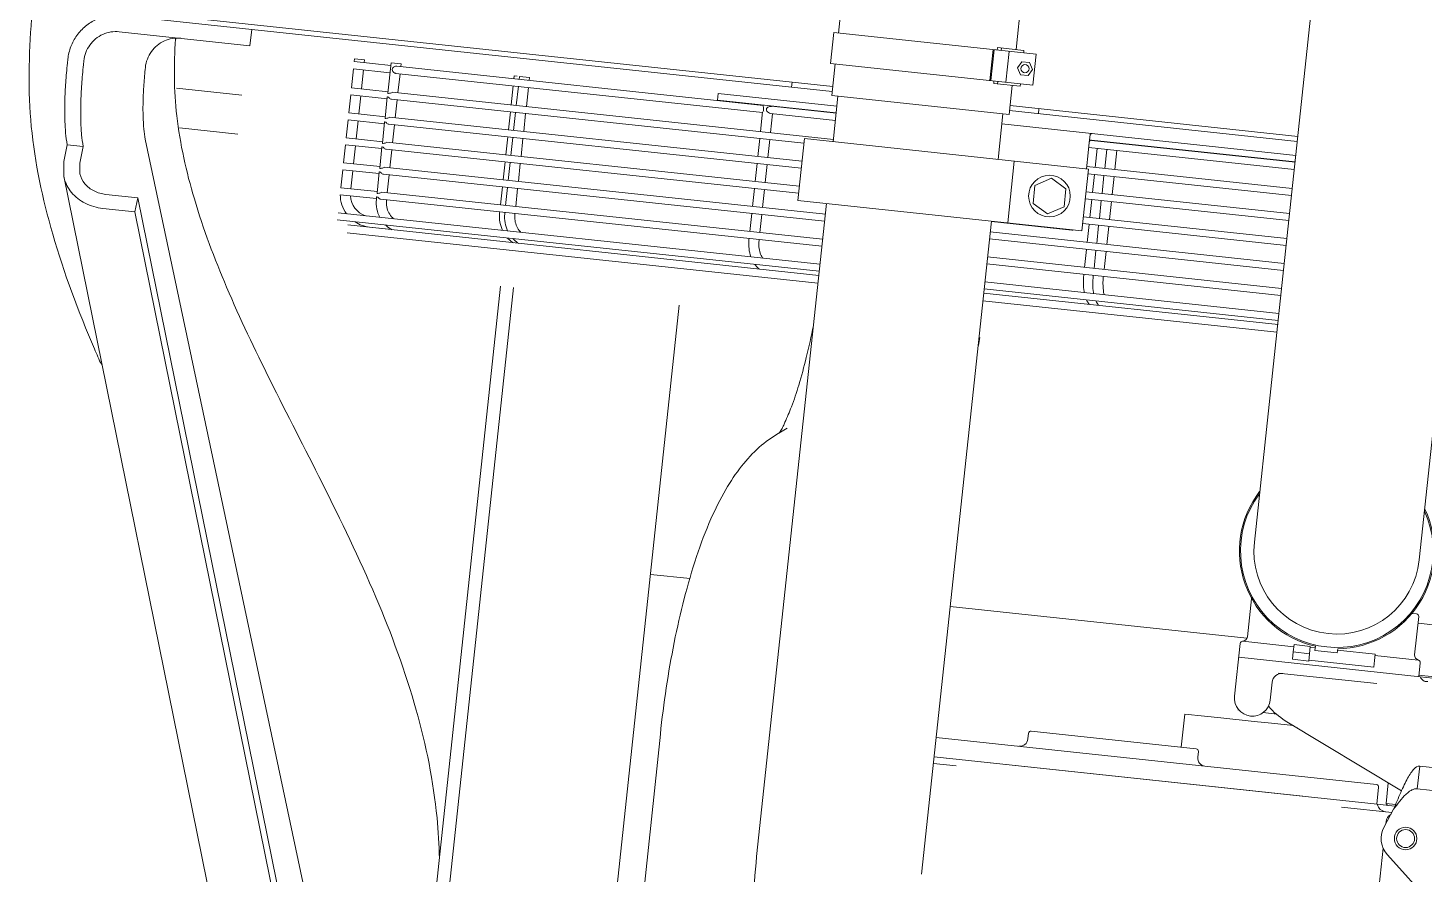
# Model space of a CAD drawing. Header units: millimetres. Extents: x 8265 to 78888, y 1905 to 34251.
# Drawn here: x 38779.8 to 38865.3, y 24363.3 to 24415.1 of the extents above; entities that cross this region are included whole.
import ezdxf

# ---------------------------------------------------------------- set-up
doc = ezdxf.new("R2010")
doc.units = ezdxf.units.MM
doc.layers.add('495_IMPIANTI_001-AM_0', color=6, linetype='Continuous', lineweight=0)

# ---------------------------------------------------------------- blocks, each defined once
blk = doc.blocks.new('gruppo elettrogeno')
at = {"layer": '495_IMPIANTI_001-AM_0'}
for p, q in [((175.315, -313.58), (201.627, -396.591)), ((197.068, -394.89), (175.8, -327.792)), ((196.979, -395.759), (175.668, -328.525)), ((196.897, -399.371), (174.583, -331.055)), ((173.51, -392.747), (173.51, -332.36)), ((161.665, -366.512), (161.63, -348.694)), ((163.31, -392.747), (163.31, -349.364)), ((174.31, -392.747), (174.31, -354.465)), ((116.91, -364.296), (116.91, -357.906)), ((110.407, -358.388), (116.607, -363.902)), ((144.846, -359.706), (144.846, -399.903)), ((155.006, -359.706), (155.006, -399.903)), ((116.998, -365.594), (116.533, -366.723)), ((116.91, -365.921), (116.91, -365.806)), ((116.616, -366.521), (119.726, -366.521)), ((144.846, -366.521), (143.456, -366.521)), ((117.03, -367.021), (116.444, -367.021)), ((116.474, -366.921), (117.557, -366.921)), ((116.93, -366.921), (117.03, -367.021)), ((117.03, -367.021), (117.03, -368.298)), ((117.558, -366.921), (144.846, -366.921)), ((117.589, -366.923), (117.589, -367.973)), ((122.148, -366.923), (144.846, -366.923)), ((128.947, -366.921), (128.947, -366.923)), ((130.847, -366.921), (130.847, -366.923)), ((137.202, -366.921), (137.202, -366.923)), ((143.055, -366.921), (143.064, -366.923)), ((144.09, -366.921), (144.099, -366.923)), ((115.224, -368.123), (103.597, -368.123)), ((115.224, -368.123), (115.224, -369.523)), ((116.171, -367.898), (123.704, -371.41)), ((117.739, -368.123), (144.846, -368.123)), ((128.797, -368.623), (128.797, -368.973)), ((139.102, -369.123), (128.947, -369.123)), ((129.86, -371.16), (129.861, -369.123)), ((139.252, -368.623), (139.252, -368.973)), ((115.224, -369.523), (103.597, -369.523)), ((123.182, -371.167), (124.53, -371.167)), ((124.419, -371.766), (124.312, -371.766)), ((124.93, -371.765), (124.419, -371.765)), ((124.53, -371.167), (125.6, -371.166)), ((125.107, -371.765), (124.93, -371.765)), ((125.6, -371.166), (127.637, -371.165)), ((126.672, -371.764), (126.6, -371.764)), ((127.637, -371.165), (128.656, -371.163)), ((128.656, -371.163), (129.86, -371.16)), ((124.754, -373.666), (124.754, -372.566)), ((126.954, -372.566), (126.954, -375.816)), ((118.374, -374.266), (124.445, -374.266)), ((114.175, -375.051), (115.864, -375.051)), ((115.002, -374.951), (115.772, -374.951)), ((115.784, -374.966), (126.954, -374.966)), ((115.864, -374.966), (115.864, -375.819)), ((118.668, -375.253), (118.668, -375.645)), ((118.668, -375.253), (122.668, -375.253)), ((122.668, -375.195), (123.668, -375.195)), ((122.668, -375.195), (122.668, -375.645)), ((123.668, -375.195), (123.668, -375.645)), ((116.014, -375.966), (118.668, -375.966)), ((118.668, -375.645), (118.668, -376.038)), ((118.668, -376.038), (120.982, -376.038)), ((120.982, -375.874), (120.982, -376.135)), ((122.355, -375.874), (120.982, -375.874)), ((122.355, -376.135), (122.355, -375.874)), ((122.355, -376.038), (122.668, -376.038)), ((122.668, -375.645), (123.668, -375.645)), ((122.668, -375.645), (122.668, -376.095)), ((122.668, -376.095), (123.668, -376.095)), ((123.668, -375.645), (123.668, -376.095)), ((123.668, -375.966), (126.804, -375.966)), ((126.954, -375.821), (126.954, -375.821)), ((116.259, -378.616), (116.259, -376.266)), ((126.559, -376.266), (126.559, -378.616)), ((144.846, -376.18), (126.573, -376.18)), ((163.31, -376.18), (160.868, -376.18)), ((114.974, -378.212), (116.259, -378.212)), ((116.68, -378.766), (116.409, -378.766)), ((116.596, -400.956), (116.595, -382.066)), ((126.746, -400.956), (126.745, -382.066)), ((155.927, -385.967), (156.409, -385.615)), ((196.979, -395.759), (197.068, -394.89)), ((199.035, -394.89), (197.068, -394.89)), ((126.711, -395.477), (144.846, -395.477)), ((126.746, -394.997), (144.846, -394.997)), ((126.746, -395.728), (144.846, -395.728)), ((155.006, -394.997), (184.009, -394.997)), ((155.006, -395.477), (184.009, -395.477)), ((155.006, -395.728), (184.683, -395.728)), ((181.297, -395.487), (182.673, -395.487)), ((198.946, -395.759), (196.979, -395.759)), ((126.746, -396.158), (144.846, -396.158)), ((155.006, -396.158), (184.683, -396.158)), ((201.718, -397.497), (201.627, -396.588)), ((126.746, -397.266), (144.846, -397.266)), ((137.673, -397.266), (137.673, -397.217)), ((138.293, -397.266), (138.293, -397.217)), ((138.876, -397.266), (138.876, -397.217)), ((155.006, -397.266), (182.175, -397.266)), ((158.873, -397.266), (158.873, -397.217)), ((159.493, -397.266), (159.493, -397.217)), ((173.91, -397.266), (173.91, -397.217)), ((174.53, -397.266), (174.53, -397.217)), ((174.846, -397.266), (174.846, -397.217)), ((181.817, -397.266), (181.817, -397.217)), ((182.427, -397.266), (184.67, -397.266)), ((182.437, -397.359), (182.427, -397.376)), ((182.437, -397.359), (182.437, -397.217)), ((200.735, -397.497), (200.629, -398.532)), ((200.735, -397.497), (200.674, -396.891)), ((201.718, -397.497), (201.612, -398.532)), ((126.746, -397.696), (144.846, -397.696)), ((137.673, -398.804), (137.673, -397.696)), ((138.293, -398.804), (138.293, -397.696)), ((138.876, -398.804), (138.876, -397.696)), ((155.006, -397.696), (182.175, -397.696)), ((158.873, -398.804), (158.873, -397.696)), ((159.493, -398.804), (159.493, -397.696)), ((173.91, -398.804), (173.91, -397.696)), ((174.53, -398.804), (174.53, -397.696)), ((174.846, -398.804), (174.846, -397.696)), ((181.817, -398.804), (181.817, -397.696)), ((182.427, -397.587), (182.437, -397.605)), ((182.427, -397.696), (184.682, -397.696)), ((182.437, -398.897), (182.437, -397.607)), ((184.063, -397.696), (184.063, -398.804)), ((184.683, -397.696), (184.683, -398.804)), ((126.746, -398.804), (144.846, -398.804)), ((126.746, -399.234), (144.846, -399.234)), ((137.673, -400.342), (137.673, -399.234)), ((138.293, -400.342), (138.293, -399.234)), ((138.876, -400.342), (138.876, -399.234)), ((155.006, -398.804), (182.175, -398.804)), ((155.006, -399.234), (182.175, -399.234)), ((158.873, -400.342), (158.873, -399.234)), ((159.493, -400.342), (159.493, -399.234)), ((173.91, -400.342), (173.91, -399.234)), ((174.53, -400.342), (174.53, -399.234)), ((174.846, -400.342), (174.846, -399.234)), ((181.817, -400.342), (181.817, -399.234)), ((182.427, -398.804), (184.683, -398.804)), ((182.437, -398.897), (182.427, -398.914)), ((182.427, -399.125), (182.437, -399.143)), ((182.427, -399.234), (184.683, -399.234)), ((182.437, -400.435), (182.437, -399.145)), ((184.063, -399.234), (184.063, -400.342)), ((184.683, -399.234), (184.683, -400.342)), ((201.612, -398.532), (200.629, -398.532)), ((156.777, -399.903), (139.277, -399.903)), ((139.277, -399.903), (139.277, -403.703)), ((139.902, -399.883), (144.846, -399.883)), ((143.847, -403.703), (143.847, -399.903)), ((156.777, -403.703), (156.777, -399.903)), ((126.746, -400.342), (139.277, -400.342)), ((126.746, -400.772), (139.277, -400.772)), ((137.673, -401.88), (137.673, -400.772)), ((138.293, -401.88), (138.293, -400.772)), ((138.876, -401.88), (138.876, -400.772)), ((141.477, -400.703), (140.524, -401.253)), ((142.429, -401.253), (141.477, -400.703)), ((156.777, -400.342), (182.175, -400.342)), ((156.777, -400.772), (182.175, -400.772)), ((158.873, -401.88), (158.873, -400.772)), ((159.493, -401.88), (159.493, -400.772)), ((173.91, -401.88), (173.91, -400.772)), ((174.53, -401.88), (174.53, -400.772)), ((174.846, -401.88), (174.846, -400.772)), ((181.817, -401.88), (181.817, -400.772)), ((182.427, -400.342), (184.683, -400.342)), ((182.437, -400.435), (182.427, -400.452)), ((182.427, -400.663), (182.437, -400.681)), ((182.427, -400.772), (184.683, -400.772)), ((182.437, -401.973), (182.437, -400.683)), ((184.063, -400.772), (184.063, -401.88)), ((184.683, -400.772), (184.683, -401.88)), ((191.308, -400.293), (194.9, -400.293)), ((126.746, -417.886), (126.746, -400.956)), ((140.524, -401.253), (140.524, -402.353)), ((142.429, -402.353), (142.429, -401.253)), ((126.746, -401.88), (139.277, -401.88)), ((126.746, -402.31), (139.277, -402.31)), ((137.673, -403.418), (137.673, -402.31)), ((138.293, -403.418), (138.293, -402.31)), ((138.876, -403.418), (138.876, -402.31)), ((140.524, -402.353), (141.477, -402.903)), ((141.477, -402.903), (142.429, -402.353)), ((156.777, -401.88), (182.175, -401.88)), ((156.777, -402.31), (182.175, -402.31)), ((158.873, -403.418), (158.873, -402.31)), ((159.493, -403.418), (159.493, -402.31)), ((173.91, -403.418), (173.91, -402.31)), ((174.53, -403.418), (174.53, -402.31)), ((174.846, -403.418), (174.846, -402.31)), ((181.817, -403.418), (181.817, -402.31)), ((182.427, -401.88), (184.683, -401.88)), ((182.437, -401.973), (182.427, -401.99)), ((182.427, -402.201), (182.437, -402.219)), ((182.427, -402.31), (184.683, -402.31)), ((182.437, -403.511), (182.437, -402.221)), ((184.063, -402.31), (184.063, -403.418)), ((184.683, -402.31), (184.683, -403.418)), ((126.746, -403.418), (139.277, -403.418)), ((156.777, -403.418), (182.175, -403.418)), ((182.427, -403.418), (184.683, -403.418)), ((182.437, -403.511), (182.427, -403.528)), ((191.308, -402.693), (195.338, -402.693)), ((201.152, -403.747), (201.152, -403.497)), ((202.135, -403.747), (202.135, -403.497)), ((126.746, -403.848), (139.402, -403.848)), ((137.673, -405.012), (137.673, -403.848)), ((138.293, -405.012), (138.293, -403.848)), ((138.876, -405.012), (138.876, -403.848)), ((156.777, -403.703), (139.277, -403.703)), ((139.402, -404.683), (139.402, -403.703)), ((144.846, -403.703), (144.846, -406.5)), ((155.006, -403.703), (155.006, -406.5)), ((155.006, -403.848), (182.175, -403.848)), ((158.873, -405.012), (158.873, -403.848)), ((159.493, -405.066), (159.493, -403.848)), ((173.91, -405.012), (173.91, -403.848)), ((174.53, -405.027), (174.53, -403.848)), ((174.846, -405.026), (174.846, -403.848)), ((181.817, -405.012), (181.817, -403.848)), ((182.427, -403.739), (182.437, -403.757)), ((182.427, -403.848), (184.683, -403.848)), ((182.437, -405.627), (182.437, -403.759)), ((184.063, -403.848), (184.063, -405.012)), ((184.683, -403.848), (184.683, -405.012)), ((126.746, -405.012), (139.402, -405.012)), ((139.402, -405.331), (139.402, -404.683)), ((155.006, -405.012), (158.996, -405.012)), ((159.493, -405.012), (182.068, -405.012)), ((182.437, -405.012), (184.682, -405.012)), ((126.746, -405.462), (139.286, -405.462)), ((126.746, -405.483), (139.286, -405.483)), ((126.746, -405.883), (144.846, -405.883)), ((139.402, -405.483), (139.402, -405.331)), ((139.402, -405.787), (139.402, -405.483)), ((155.006, -405.462), (158.995, -405.462)), ((155.006, -405.483), (162.313, -405.483)), ((155.006, -405.883), (162.313, -405.883)), ((159.493, -405.462), (159.493, -405.408)), ((159.493, -405.462), (182.068, -405.462)), ((162.313, -405.883), (162.313, -405.483)), ((173.91, -405.627), (173.91, -405.462)), ((173.91, -405.627), (174.53, -405.627)), ((174.53, -405.627), (174.53, -405.448)), ((174.661, -405.627), (174.845, -405.627)), ((174.846, -405.627), (174.846, -405.449)), ((181.817, -405.627), (181.817, -405.462)), ((181.819, -405.627), (182.436, -405.627)), ((182.427, -405.462), (184.682, -405.462)), ((184.063, -405.462), (184.063, -405.627)), ((184.683, -405.627), (184.063, -405.627)), ((184.683, -405.462), (184.683, -405.627)), ((191.135, -405.747), (199.185, -405.747)), ((191.135, -406.747), (191.135, -405.747)), ((126.746, -406.747), (144.466, -406.747)), ((142.692, -407.052), (142.692, -406.747)), ((144.466, -406.5), (144.466, -408.3)), ((155.386, -406.5), (144.466, -406.5)), ((155.386, -406.5), (155.386, -408.45)), ((155.386, -406.747), (199.185, -406.747)), ((157.895, -407.052), (157.895, -406.747)), ((126.746, -407.052), (144.466, -407.052)), ((155.386, -407.052), (195.612, -407.052)), ((143.216, -408.45), (143.216, -410.35)), ((143.217, -408.45), (155.667, -408.45)), ((143.981, -408.3), (145.606, -408.3)), ((143.981, -408.45), (143.981, -408.3)), ((144.882, -408.45), (144.882, -410.35)), ((145.371, -408.3), (145.371, -408.45)), ((145.606, -408.3), (145.606, -408.45)), ((145.794, -408.45), (145.794, -410.35)), ((145.866, -408.45), (145.866, -410.35)), ((155.667, -408.45), (155.667, -410.35)), ((143.567, -409), (143.336, -409.4)), ((143.336, -409.4), (143.567, -409.8)), ((144.029, -409), (143.567, -409)), ((144.26, -409.4), (144.029, -409)), ((144.029, -409.8), (144.26, -409.4)), ((143.217, -410.35), (155.667, -410.35)), ((143.567, -409.8), (144.029, -409.8)), ((143.981, -410.5), (143.981, -410.35)), ((145.371, -410.5), (145.371, -410.35)), ((145.606, -410.5), (145.606, -410.35)), ((155.386, -410.35), (155.386, -413.5)), ((143.981, -410.5), (145.606, -410.5)), ((144.466, -410.5), (144.466, -413.5))]:
    blk.add_line(p, q, dxfattribs=at)
for centre, radius in [((115.61, -365.023), 0.69), ((115.61, -365.021), 0.55), ((141.477, -401.803), 1.275), ((143.798, -409.4), 0.249)]:
    blk.add_circle(centre, radius, dxfattribs=at)
for centre, radius, start, end in [((115.61, -365.023), 1.5, 337.63875, 48.34897), ((116.31, -365.921), 0.6, 307.70499, 0), ((116.999, -367.111), 0.59, 18.78597, 89.99375), ((117.739, -367.973), 0.15, 180, 270), ((128.297, -368.623), 0.5, 0, 89.95461), ((139.752, -368.623), 0.5, 90.04539, 180), ((128.947, -368.973), 0.15, 180, 270), ((139.102, -368.973), 0.15, 270, 0), ((122.013, -375.036), 4, 45.6574, 65), ((125.854, -372.566), 1.1, 0, 180), ((124.154, -373.666), 0.6, 270, 0), ((115.264, -375.266), 0.6, 30, 65.63277), ((121.668, -382.066), 5.971, 96.60107, 211.62281), ((116.014, -375.816), 0.15, 180, 270), ((116.014, -375.82), 0.15, 180.01031, 262.98089), ((115.959, -376.266), 0.3, 0, 82.97963), ((121.668, -382.066), 5.971, 328.45915, 83.39893), ((126.859, -376.266), 0.3, 97.02037, 180), ((126.804, -375.816), 0.15, 270, 0), ((126.804, -375.82), 0.15, 277.01911, 359.98969), ((121.668, -382.066), 5.9, 329.57789, 210.51065), ((121.67, -382.066), 5.075, 0, 180), ((116.409, -378.616), 0.15, 180, 270), ((126.409, -378.616), 0.15, 348.39219, 0), ((182.673, -397.497), 2.01, 63.00795, 90), ((182.673, -397.497), 1.39, 9.68027, 76.50624), ((182.673, -397.497), 2.01, 6.59662, 42.37752), ((139.902, -400.383), 0.5, 90, 105.81127)]:
    blk.add_arc(centre, radius, start, end, dxfattribs=at)
for points, start_tangent, end_tangent in [([(142.23, -339.386), (144.134, -339.593), (146.051, -340.232), (147.938, -341.35), (149.743, -342.995), (151.369, -345.161), (152.714, -347.732), (153.735, -350.55), (154.447, -353.522), (154.867, -356.592), (155.006, -359.706)], (0.999998, -0.00198), (0, -1)), ([(116.533, -366.723), (116.206, -367.795), (116.042, -368.279), (115.879, -368.703), (115.715, -369.051), (115.633, -369.193), (115.551, -369.31), (115.224, -369.523)], (-0.285249, -0.958453), (-1, 0)), ([(116.533, -366.723), (116.206, -367.259), (115.879, -367.713), (115.715, -367.887), (115.551, -368.017), (115.388, -368.096), (115.224, -368.123)], (-0.511477, -0.859297), (-1, 0)), ([(156.423, -385.605), (157.51, -384.624), (158.462, -383.366), (159.275, -381.833), (159.987, -379.945), (160.617, -377.565), (161.095, -374.923), (161.419, -372.188), (161.607, -369.372), (161.665, -366.512)], (0.80665, 0.59103), (-0.001966, 0.999998)), ([(122.926, -371.048), (122.922, -371.046)], (-0.906475, 0.42226), (-0.90666, 0.421861)), ([(122.928, -371.048), (122.926, -371.048)], (-0.906374, 0.422477), (-0.906475, 0.42226)), ([(115.273, -374.725), (115.39, -374.708), (115.512, -374.728)], (0.958659, 0.284556), (0.949876, -0.312628)), ([(115.512, -374.728), (115.522, -374.731)], (0.949876, -0.312628), (0.941297, -0.33758)), ([(115.522, -374.731), (115.611, -374.777)], (0.941297, -0.33758), (0.828674, -0.559732)), ([(115.613, -374.778), (115.611, -374.776)], (-0.814061, 0.58078), (-0.816419, 0.57746)), ([(115.611, -374.777), (115.622, -374.784)], (0.828674, -0.559732), (0.8098, -0.586706)), ([(115.619, -374.782), (115.613, -374.778)], (-0.807279, 0.59017), (-0.814086, 0.580744)), ([(115.619, -374.782), (115.613, -374.778)], (-0.806585, 0.591118), (-0.814061, 0.58078)), ([(115.62, -374.783), (115.619, -374.782)], (-0.805382, 0.592756), (-0.806585, 0.591118)), ([(115.622, -374.784), (115.62, -374.783)], (-0.803097, 0.595849), (-0.805382, 0.592756)), ([(115.866, -375.817), (115.867, -375.821)], (0.22267, -0.974894), (0.313626, -0.949546)), ([(126.954, -375.822), (126.954, -375.819), (126.954, -375.817)], (-0.025422, 0.999677), (0.002937, 0.999996)), ([(204.601, -405.947), (203.922, -399.407), (201.916, -392.996), (198.632, -386.289), (198.105, -385.369)], (-0.023483, 0.999724), (-0.50173, 0.865024)), ([(155.004, -392.479), (155.011, -392.388), (155.232, -390.393), (155.512, -388.669), (155.819, -387.289), (156.108, -386.312), (156.184, -386.066)], (0.084292, 0.996441), (0.331218, 0.943554)), ([(156.184, -386.066), (156.216, -385.981)], (0.331218, 0.943554), (0.366454, 0.930436)), ([(156.216, -385.981), (156.334, -385.722)], (0.366454, 0.930436), (0.455212, 0.890383)), ([(156.334, -385.722), (156.373, -385.646)], (0.455212, 0.890383), (0.466597, 0.88447)), ([(156.409, -385.615), (156.423, -385.605)], (0.808116, 0.589023), (0.80665, 0.59103)), ([(144.795, -392.746), (144.83, -392.254)], (0.06525, 0.997869), (0.07364, 0.997285)), ([(201.627, -396.588), (201.596, -396.5), (201.044, -395.654), (200.144, -395.089), (199.035, -394.89)], (-0.301475, 0.953474), (-1, 0)), ([(137.846, -395.556), (137.783, -395.493)], (-0.669595, 0.742726), (-0.743093, 0.669189)), ([(137.879, -395.595), (137.846, -395.556)], (-0.628791, 0.777575), (-0.669595, 0.742726)), ([(137.968, -395.723), (137.879, -395.595)], (-0.515741, 0.856744), (-0.628791, 0.777575)), ([(138.55, -395.723), (138.428, -395.556), (138.335, -395.467)], (-0.515535, 0.856869), (-0.776886, 0.629641)), ([(158.975, -395.722), (158.93, -395.675), (158.65, -395.463)], (-0.678375, 0.734715), (-0.873791, 0.486302)), ([(173.788, -395.648), (173.477, -395.463)], (-0.797935, 0.602744), (-0.911534, 0.411225)), ([(173.832, -395.683), (173.788, -395.648)], (-0.777251, 0.629191), (-0.797935, 0.602744)), ([(174.195, -395.722), (174.148, -395.682), (173.793, -395.463)], (-0.753945, 0.656938), (-0.911293, 0.411758)), ([(173.879, -395.722), (173.832, -395.683)], (-0.754136, 0.656718), (-0.777251, 0.629191)), ([(181.724, -395.722), (181.679, -395.687), (181.284, -395.463)], (-0.78234, 0.622852), (-0.924475, 0.381242)), ([(200.674, -396.891), (200.653, -396.832), (200.285, -396.268), (199.685, -395.891), (198.946, -395.759)], (-0.301475, 0.953474), (-1, 0)), ([(137.673, -397.217), (137.65, -396.804), (137.586, -396.437), (137.495, -396.158)], (0, 1), (-0.596471, 0.802635)), ([(138.173, -396.229), (138.152, -396.157)], (-0.259136, 0.965841), (-0.285207, 0.958466)), ([(138.293, -397.217), (138.263, -396.708), (138.173, -396.229)], (0, 1), (-0.259136, 0.965841)), ([(138.876, -397.217), (138.846, -396.708), (138.755, -396.228), (138.735, -396.157)], (0, 1), (-0.28515, 0.958483)), ([(158.873, -397.217), (158.833, -396.813), (158.719, -396.454), (158.551, -396.179), (158.531, -396.155)], (0, 1), (-0.660835, 0.750531)), ([(159.493, -397.217), (159.428, -396.63), (159.264, -396.155)], (0, 1), (-0.432569, 0.901601)), ([(173.48, -396.197), (173.425, -396.151)], (-0.747489, 0.664274), (-0.790234, 0.612805)), ([(173.91, -397.217), (173.859, -396.829), (173.711, -396.478), (173.48, -396.197)], (0, 1), (-0.747489, 0.664274)), ([(174.53, -397.175), (174.447, -396.629), (174.24, -396.154)], (-0.02002, 0.9998), (-0.516837, 0.856084)), ([(174.846, -397.217), (174.762, -396.628), (174.555, -396.154)], (0, 1), (-0.516712, 0.856159)), ([(181.817, -397.217), (181.758, -396.827), (181.587, -396.474), (181.319, -396.192), (181.261, -396.15)], (0, 1), (-0.829032, 0.559202)), ([(182.437, -397.217), (182.347, -396.632), (182.119, -396.154)], (0, 1), (-0.551706, 0.834038)), ([(174.53, -397.217), (174.53, -397.175)], (0, 1), (-0.02002, 0.9998)), ([(182.25, -397.277), (182.174, -397.262)], (-0.915745, 0.401761), (-0.999986, -0.005233)), ([(182.325, -397.327), (182.25, -397.277)], (-0.793903, 0.608044), (-0.915745, 0.401761)), ([(182.427, -397.376), (182.325, -397.327)], (-0.999112, 0.042139), (-0.793903, 0.608044)), ([(182.167, -397.665), (182.381, -397.593)], (0.970085, 0.242766), (0.977055, 0.212986)), ([(182.381, -397.593), (182.427, -397.587)], (0.977055, 0.212986), (0.999112, 0.042139)), ([(182.167, -399.203), (182.381, -399.131)], (0.970085, 0.242766), (0.977055, 0.212986)), ([(182.25, -398.815), (182.174, -398.8)], (-0.915745, 0.401761), (-0.999986, -0.005233)), ([(182.325, -398.865), (182.25, -398.815)], (-0.793903, 0.608044), (-0.915745, 0.401761)), ([(182.427, -398.914), (182.325, -398.865)], (-0.999112, 0.042139), (-0.793903, 0.608044)), ([(182.381, -399.131), (182.427, -399.125)], (0.977055, 0.212986), (0.999112, 0.042139)), ([(200.629, -398.532), (200.805, -399.231), (200.952, -400.119), (201.061, -401.158), (201.129, -402.301), (201.152, -403.497)], (0.304734, -0.952437), (0, -1)), ([(201.612, -398.532), (201.789, -399.231), (201.935, -400.119), (202.045, -401.158), (202.112, -402.301), (202.135, -403.497)], (0.304734, -0.952437), (0, -1)), ([(196.897, -399.371), (197.054, -399.981), (197.184, -400.763), (197.282, -401.679), (197.342, -402.689), (197.363, -403.747)], (0.310482, -0.950579), (0, -1)), ([(182.167, -400.741), (182.381, -400.669)], (0.970085, 0.242766), (0.977055, 0.212986)), ([(182.25, -400.353), (182.174, -400.338)], (-0.915745, 0.401761), (-0.999986, -0.005233)), ([(182.325, -400.403), (182.25, -400.353)], (-0.793903, 0.608044), (-0.915745, 0.401761)), ([(182.427, -400.452), (182.325, -400.403)], (-0.999112, 0.042139), (-0.793903, 0.608044)), ([(182.381, -400.669), (182.427, -400.663)], (0.977055, 0.212986), (0.999112, 0.042139)), ([(182.167, -402.279), (182.381, -402.207)], (0.970085, 0.242766), (0.977055, 0.212986)), ([(182.25, -401.891), (182.174, -401.876)], (-0.915745, 0.401761), (-0.999986, -0.005233)), ([(182.325, -401.941), (182.25, -401.891)], (-0.793903, 0.608044), (-0.915745, 0.401761)), ([(182.427, -401.99), (182.325, -401.941)], (-0.999112, 0.042139), (-0.793903, 0.608044)), ([(182.381, -402.207), (182.427, -402.201)], (0.977055, 0.212986), (0.999112, 0.042139)), ([(182.25, -403.429), (182.174, -403.414)], (-0.915747, 0.401755), (-0.999986, -0.005232)), ([(182.325, -403.479), (182.25, -403.429)], (-0.793904, 0.608042), (-0.915747, 0.401755)), ([(182.427, -403.528), (182.325, -403.479)], (-0.999112, 0.042139), (-0.793904, 0.608042)), ([(182.167, -403.817), (182.381, -403.745)], (0.970085, 0.242765), (0.977055, 0.212986)), ([(182.381, -403.745), (182.427, -403.739)], (0.977055, 0.212986), (0.999112, 0.042139)), ([(195.395, -405.747), (195.905, -405.679), (196.379, -405.479), (196.786, -405.161), (197.099, -404.747), (197.296, -404.265), (197.363, -403.747)], (1, 0), (0, 1)), ([(199.185, -406.747), (199.948, -406.645), (200.66, -406.345), (201.271, -405.869), (201.74, -405.247), (202.035, -404.524), (202.135, -403.747)], (1, 0), (0, 1)), ([(199.185, -405.747), (199.694, -405.679), (200.168, -405.479), (200.576, -405.161), (200.888, -404.747), (201.085, -404.265), (201.152, -403.747)], (1, 0), (0, 1)), ([(159.28, -405.237), (159.138, -405.062), (158.995, -405.023)], (0, 1), (-0.999914, 0.013084)), ([(159.427, -405.1), (159.455, -405.177)], (0.465722, -0.884931), (0.231821, -0.972758)), ([(159.455, -405.177), (159.463, -405.237)], (0.231821, -0.972758), (0, -1)), ([(182.316, -405.237), (182.131, -405.021), (182.067, -405.013)], (0, 1), (-0.999907, -0.013602)), ([(139.286, -405.483), (139.328, -405.478), (139.362, -405.46), (139.386, -405.429), (139.399, -405.385), (139.402, -405.331)], (1, 0), (-0.000006, 1)), ([(139.402, -405.787), (139.39, -405.842), (139.351, -405.873), (139.286, -405.883)], (0.000009, -1), (-1, 0)), ([(158.994, -405.453), (159.068, -405.44)], (0.999667, 0.025817), (0.956926, 0.290331)), ([(159.068, -405.44), (159.149, -405.406)], (0.956926, 0.290331), (0.879274, 0.476315)), ([(159.149, -405.406), (159.28, -405.237)], (0.879274, 0.476315), (0, 1)), ([(159.463, -405.237), (159.491, -405.409)], (0, -1), (0.07908, -0.996868)), ([(182.067, -405.461), (182.136, -405.452), (182.227, -405.403)], (0.999936, -0.011348), (0.776134, 0.630568)), ([(182.227, -405.403), (182.29, -405.329)], (0.776134, 0.630568), (0.488381, 0.872631)), ([(182.29, -405.329), (182.316, -405.237)], (0.488381, 0.872631), (0, 1)), ([(195.702, -405.666), (195.703, -405.706)], (0.024812, -0.999692), (0.023143, -0.999732))]:
    blk.add_spline(points, degree=3, dxfattribs=dict(at, start_tangent=start_tangent, end_tangent=end_tangent))
blk.add_open_spline([(174.31, -357.521), (174.415, -358.344), (174.92, -361.372), (176.593, -366.655), (179.835, -373.176), (183.746, -379.438), (187.624, -385.29), (190.971, -390.703), (193.57, -395.835), (195.261, -400.799), (195.663, -404.101), (195.702, -405.666)], degree=3, knots=[30.797897, 30.797897, 30.797897, 30.797897, 55.646834, 122.664733, 196.155756, 273.522915, 344.041331, 406.796984, 464.32595, 516.325938, 563.293896, 563.293896, 563.293896, 563.293896], dxfattribs=at)

msp = doc.modelspace()

# ---------------------------------------------------------------- block references
at = {"layer": '495_IMPIANTI_001-AM_0', "linetype": 'Continuous', "rotation": 173.8923967405046}
msp.add_blockref('gruppo elettrogeno', (38940.311, 23990.259), dxfattribs=at)

doc.saveas('drawing.dxf')
